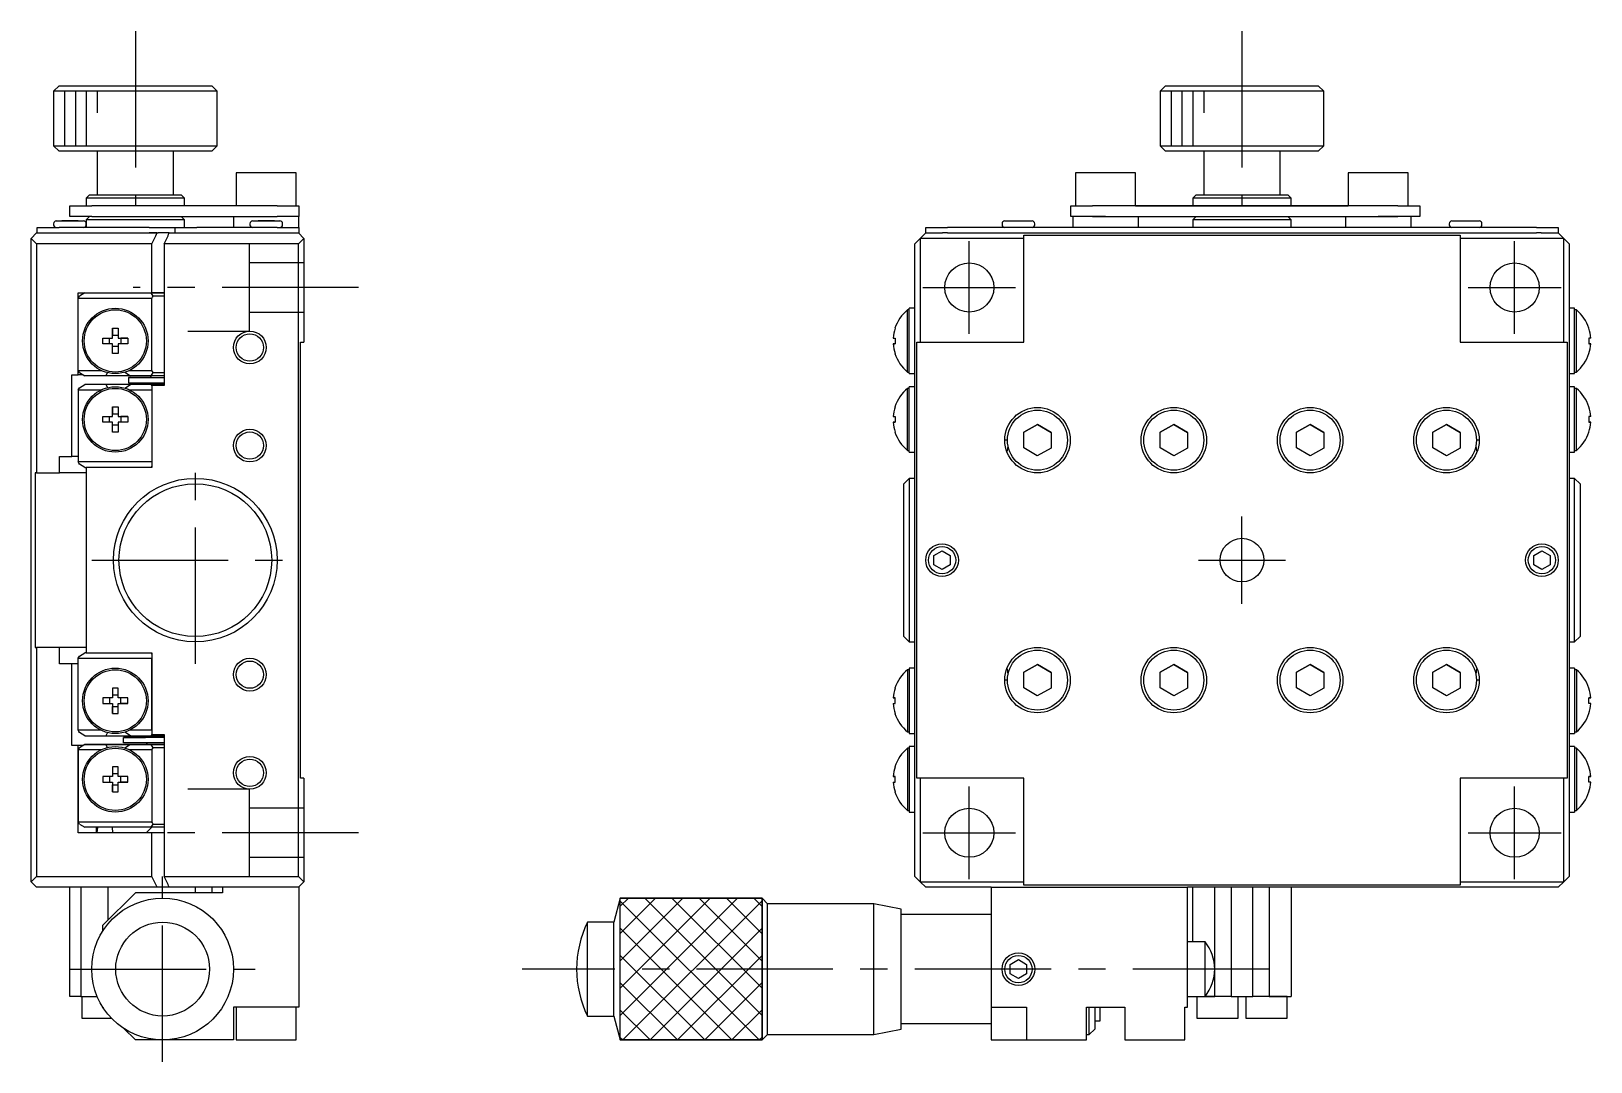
# Model space of a CAD drawing. Extents: x -6 to 364, y -8 to 256.
# Drawn here: x 221.5 to 364.5, y 104.3 to 198.8 of the extents above; entities that cross this region are included whole.
import ezdxf

# ---------------------------------------------------------------- set-up
doc = ezdxf.new("R2010")
doc.units = 0
doc.header["$LTSCALE"] = 10
doc.linetypes.add('CENTER', pattern=[2, 1.25, -0.25, 0.25, -0.25])
doc.linetypes.add('DASHED', pattern=[3.5, 2, -1.5])
doc.layers.get('0').update_dxf_attribs({"linetype": 'CONTINUOUS'})
doc.layers.add('CENTER', color=1, linetype='CENTER')

msp = doc.modelspace()

# ---------------------------------------------------------------- linework, layer by layer
at = {"color": 7, "linetype": 'CONTINUOUS'}
for p, q in [((224.05, 193.750013), (223.55, 193.250013)), ((238.55, 193.250013), (223.55, 193.250013)), ((223.55, 193.250013), (223.55, 188.250013)), ((224.05, 193.750013), (238.05, 193.750013)), ((238.55, 193.250013), (238.05, 193.750013)), ((238.55, 188.250013), (238.55, 193.250013)), ((325.509161, 193.750013), (325.009161, 193.250013)), ((340.009161, 193.250013), (325.009161, 193.250013)), ((325.009161, 193.250013), (325.009161, 188.250013)), ((325.509161, 193.750013), (339.509161, 193.750013)), ((340.009161, 193.250013), (339.509161, 193.750013)), ((340.009161, 188.250013), (340.009161, 193.250013)), ((223.55, 188.250013), (238.55, 188.250013)), ((223.55, 188.250013), (224.05, 187.750013)), ((238.05, 187.750013), (224.05, 187.750013)), ((227.55, 187.750013), (227.55, 183.750013)), ((234.55, 183.750013), (234.55, 187.750013)), ((238.05, 187.750013), (238.55, 188.250013)), ((325.009161, 188.250013), (340.009161, 188.250013)), ((325.009161, 188.250013), (325.509161, 187.750013)), ((339.509161, 187.750013), (325.509161, 187.750013)), ((329.009161, 187.750013), (329.009161, 183.750013)), ((336.009161, 183.750013), (336.009161, 187.750013)), ((339.509161, 187.750013), (340.009161, 188.250013)), ((245.8, 185.750013), (240.3, 185.750013)), ((240.3, 185.750013), (240.3, 182.750013)), ((245.8, 182.750013), (245.8, 185.750013)), ((322.759161, 185.750013), (317.259161, 185.750013)), ((317.259161, 185.750013), (317.259161, 182.750013)), ((322.759161, 182.750013), (322.759161, 185.750013)), ((347.759161, 185.750013), (342.259161, 185.750013)), ((342.259161, 185.750013), (342.259161, 182.750013)), ((347.759161, 182.750013), (347.759161, 185.750013)), ((226.85, 183.750013), (226.55, 183.450013)), ((235.55, 183.450013), (226.55, 183.450013)), ((226.55, 183.450013), (226.55, 182.750013)), ((226.85, 183.750013), (235.25, 183.750013)), ((235.55, 183.450013), (235.25, 183.750013)), ((235.55, 182.750013), (235.55, 183.450013)), ((328.309161, 183.750013), (328.009161, 183.450013)), ((337.009161, 183.450013), (328.009161, 183.450013)), ((328.009161, 183.450013), (328.009161, 182.750013)), ((328.309161, 183.750013), (336.709161, 183.750013)), ((337.009161, 183.450013), (336.709161, 183.750013)), ((337.009161, 182.750013), (337.009161, 183.450013)), ((225.05, 181.750013), (225.05, 182.750013)), ((225.05, 182.750013), (227.05, 182.750013)), ((227.05, 181.750013), (225.05, 181.750013)), ((226.85, 181.750012), (226.55, 181.450012)), ((244.05, 182.750012), (227.05, 182.750013)), ((227.05, 181.750013), (244.05, 181.750012)), ((235.55, 181.450012), (235.25, 181.750012)), ((240.05, 181.750012), (240.05, 180.750012)), ((244.05, 182.750012), (246.05, 182.750012)), ((246.05, 181.750012), (244.05, 181.750012)), ((246.05, 182.750012), (246.05, 181.750012)), ((246.05, 180.750012), (246.05, 181.750012)), ((316.809161, 182.750013), (317.259161, 182.750013)), ((316.809161, 181.750012), (316.809161, 182.750012)), ((316.809161, 182.750012), (318.809161, 182.750012)), ((318.809161, 181.750012), (316.809161, 181.750012)), ((317.009161, 181.750012), (317.009161, 180.750012)), ((346.809161, 182.750012), (318.809161, 182.750012)), ((320.009161, 181.750012), (318.809161, 181.750012)), ((318.809161, 181.750012), (320.009161, 181.750012)), ((320.009161, 181.750012), (345.009161, 181.750012)), ((322.759161, 182.750013), (328.009161, 182.750013)), ((322.759161, 182.750013), (332.809161, 182.750013)), ((322.759161, 182.750013), (322.867803, 182.750013)), ((328.009161, 182.750013), (322.867803, 182.750013)), ((323.009161, 180.750012), (323.009161, 181.750012)), ((328.629831, 182.750013), (326.746735, 182.750013)), ((326.754346, 182.750013), (326.746735, 182.750013)), ((326.754346, 182.750013), (326.928732, 182.750013)), ((329.036322, 182.750013), (326.928732, 182.750013)), ((328.309161, 181.750012), (328.009161, 181.450012)), ((336.988492, 182.750013), (328.629831, 182.750013)), ((329.036322, 182.750013), (336.582, 182.750013)), ((332.809161, 182.750013), (342.259161, 182.750013)), ((338.689591, 182.750013), (336.582, 182.750013)), ((337.009161, 181.450012), (336.709161, 181.750012)), ((338.871587, 182.750013), (336.988492, 182.750013)), ((337.009161, 182.750013), (342.259161, 182.750013)), ((342.259161, 182.750013), (337.009161, 182.750013)), ((338.689591, 182.750013), (338.863977, 182.750013)), ((338.871587, 182.750013), (338.863977, 182.750013)), ((342.009161, 181.750012), (342.009161, 180.750012)), ((346.809161, 181.750012), (345.009161, 181.750012)), ((345.009161, 181.750012), (346.809161, 181.750012)), ((346.809161, 182.750012), (348.809161, 182.750012)), ((348.809161, 181.750012), (346.809161, 181.750012)), ((347.759161, 182.750013), (348.809161, 182.750013)), ((348.009161, 180.750012), (348.009161, 181.750012)), ((348.809161, 182.750012), (348.809161, 181.750012)), ((221.5, 179.750012), (222, 180.250012)), ((222, 180.250012), (224.05, 180.250012)), ((222.05, 180.250012), (222.05, 180.750012)), ((222.05, 180.750012), (224.05, 180.750012)), ((223.55, 181.100012), (223.55, 181.000012)), ((223.8, 181.350012), (226.3, 181.350012)), ((223.8, 181.350012), (224.925, 181.350012)), ((224.25, 180.750012), (224.05, 180.750012)), ((224.05, 180.250012), (232.322115, 180.250012)), ((224.05, 180.250012), (232.322115, 180.250012)), ((225.85, 180.750012), (224.25, 180.750012)), ((224.3, 181.350012), (224.925, 181.350012)), ((224.925, 181.350012), (224.3, 181.350012)), ((224.925, 181.350012), (225.05, 181.350012)), ((224.925, 181.350012), (225.175, 181.350012)), ((225.175, 181.350012), (224.925, 181.350012)), ((225.05, 181.350012), (225.175, 181.350012)), ((225.175, 181.350012), (226.3, 181.350012)), ((225.8, 181.350012), (225.175, 181.350012)), ((225.175, 181.350012), (225.8, 181.350012)), ((232.322115, 180.750012), (225.85, 180.750012)), ((235.55, 181.450012), (226.55, 181.450012)), ((226.55, 181.450012), (226.55, 181.100012)), ((226.55, 181.000012), (226.55, 181.100012)), ((226.55, 181.100012), (226.55, 181.000012)), ((226.55, 181.000012), (226.55, 180.750012)), ((232.322115, 180.750012), (234.149848, 180.750012)), ((233.056097, 180.250012), (232.322115, 180.250012)), ((232.322115, 180.250012), (233.056097, 180.250012)), ((233.056097, 180.250012), (233.137785, 180.250012)), ((234.149848, 180.250012), (233.137785, 180.250012)), ((234.149848, 180.750012), (234.67488, 180.750012)), ((234.159903, 180.250012), (236.67488, 180.250012)), ((234.67488, 180.750012), (236.67488, 180.750012)), ((234.67488, 180.750012), (234.67488, 180.250012)), ((235.55, 180.750012), (235.55, 181.450012)), ((242.25, 180.750012), (236.67488, 180.750012)), ((236.67488, 180.250012), (244.05, 180.250012)), ((236.67488, 180.250012), (244.05, 180.250012)), ((241.55, 181.100012), (241.55, 181.000012)), ((241.8, 181.350012), (244.3, 181.350012)), ((241.8, 181.350012), (242.925, 181.350012)), ((243.85, 180.750012), (242.25, 180.750012)), ((242.3, 181.350012), (242.925, 181.350012)), ((242.925, 181.350012), (242.3, 181.350012)), ((242.925, 181.350012), (243.05, 181.350012)), ((242.925, 181.350012), (243.175, 181.350012)), ((243.175, 181.350012), (242.925, 181.350012)), ((243.05, 181.350012), (243.175, 181.350012)), ((243.175, 181.350012), (244.3, 181.350012)), ((243.8, 181.350012), (243.175, 181.350012)), ((243.175, 181.350012), (243.8, 181.350012)), ((244.05, 180.750012), (243.85, 180.750012)), ((244.05, 180.750012), (246.05, 180.750012)), ((244.05, 180.250012), (246, 180.250012)), ((244.55, 181.000012), (244.55, 181.100012)), ((246, 180.250012), (246.5, 179.750012)), ((246.05, 180.750012), (246.05, 180.250012)), ((303.509161, 180.250012), (303.009161, 179.750012)), ((303.509161, 180.250012), (303.509161, 180.750012)), ((303.509161, 180.750012), (305.509161, 180.750012)), ((303.509161, 180.250012), (305.064752, 180.250012)), ((305.509161, 180.250012), (305.064752, 180.250012)), ((311.209161, 180.750012), (305.509161, 180.750012)), ((305.509161, 180.250012), (359.509161, 180.250012)), ((310.509161, 181.100012), (310.509161, 181.000012)), ((310.759161, 181.350012), (313.259161, 181.350012)), ((312.809161, 180.750012), (311.209161, 180.750012)), ((311.259161, 181.350012), (311.884161, 181.350012)), ((311.884161, 181.350012), (312.134161, 181.350012)), ((312.134161, 181.350012), (312.759161, 181.350012)), ((320.009161, 180.750012), (312.809161, 180.750012)), ((313.509161, 181.000012), (313.509161, 181.100012)), ((345.009161, 180.750012), (320.009161, 180.750012)), ((337.009161, 181.450012), (328.009161, 181.450012)), ((328.009161, 181.450012), (328.009161, 180.750012)), ((337.009161, 180.750012), (337.009161, 181.450012)), ((352.209161, 180.750012), (345.009161, 180.750012)), ((351.509161, 181.100012), (351.509161, 181.000012)), ((351.759161, 181.350012), (354.259161, 181.350012)), ((353.809161, 180.750012), (352.209161, 180.750012)), ((352.259161, 181.350012), (352.884161, 181.350012)), ((352.884161, 181.350012), (353.134161, 181.350012)), ((353.134161, 181.350012), (353.759161, 181.350012)), ((359.509161, 180.750012), (353.809161, 180.750012)), ((354.509161, 181.000012), (354.509161, 181.100012)), ((359.509161, 180.750012), (361.509161, 180.750012)), ((359.953571, 180.250012), (359.509161, 180.250012)), ((359.953571, 180.250012), (361.509161, 180.250012)), ((361.509161, 180.750012), (361.509161, 180.250012)), ((362.009161, 179.750012), (361.509161, 180.250012)), ((221.5, 120.750012), (221.5, 179.750012)), ((222, 179.250012), (221.5, 179.750012)), ((222, 179.250012), (222, 158.250012)), ((232.574585, 179.250012), (222, 179.250012)), ((232.574585, 174.750012), (232.574585, 179.250012)), ((233.686946, 179.250012), (233.686946, 166.250012)), ((246, 179.250012), (233.686946, 179.250012)), ((246.5, 179.750012), (246, 179.250012)), ((246, 121.250012), (246, 179.250012)), ((246.5, 179.750012), (246.5, 170.250012)), ((303.009161, 179.750012), (302.509161, 179.250012)), ((302.509161, 121.250012), (302.509161, 179.250012)), ((303.009161, 179.750012), (303.009161, 170.250012)), ((312.509161, 179.750012), (303.009161, 179.750012)), ((312.509161, 180.050012), (352.509161, 180.050012)), ((312.509161, 179.750012), (312.509161, 180.050012)), ((312.509161, 170.250012), (312.509161, 179.750012)), ((352.509161, 180.050012), (352.509161, 179.750012)), ((362.009161, 179.750012), (352.509161, 179.750012)), ((352.509161, 179.750012), (352.509161, 170.250012)), ((362.009161, 170.250012), (362.009161, 179.750012)), ((362.509161, 179.250012), (362.009161, 179.750012)), ((362.509161, 179.250012), (362.509161, 121.250012)), ((225.80864, 174.750012), (232.574585, 174.750012)), ((225.80864, 174.250012), (225.80864, 174.750012)), ((226.422944, 174.750012), (225.918741, 174.450012)), ((232.6725, 174.450012), (232.484719, 174.750012)), ((232.574585, 174.750013), (233.686946, 174.750013)), ((233.686946, 174.750012), (232.574585, 174.750012)), ((233.686946, 174.450012), (232.6725, 174.450012)), ((232.574585, 174.250012), (225.80864, 174.250012)), ((225.80864, 167.650012), (225.80864, 174.250012)), ((225.80864, 167.650012), (225.80864, 174.250012)), ((232.574585, 167.650012), (232.574585, 174.250012)), ((301.849606, 167.500013), (301.849606, 173.200013)), ((302.009161, 173.200013), (301.849606, 173.200013)), ((302.509161, 173.350013), (302.009161, 173.350013)), ((302.009161, 173.284455), (302.009161, 173.350013)), ((302.009161, 170.59926), (302.009161, 173.284455)), ((302.009161, 167.554848), (302.009161, 173.200013)), ((363.009161, 173.350013), (362.509161, 173.350013)), ((363.009161, 173.284455), (363.009161, 173.350013)), ((363.009161, 173.144783), (363.009161, 173.284455)), ((363.168716, 173.200013), (363.009161, 173.200013)), ((363.009161, 170.942561), (363.009161, 173.145136)), ((363.009161, 171.042808), (363.009161, 173.144783)), ((363.168716, 167.500013), (363.168716, 173.200013)), ((228.054892, 170.610013), (228.95, 170.610013)), ((228.054892, 170.090013), (228.054892, 170.610013)), ((228.054892, 170.610013), (228.691599, 170.610013)), ((228.691599, 170.610013), (228.95, 170.610013)), ((228.691599, 170.090013), (228.691599, 170.610013)), ((228.95, 171.50512), (229.47, 171.50512)), ((228.95, 170.610013), (228.95, 171.50512)), ((228.95, 171.50512), (228.95, 170.868414)), ((228.95, 170.610013), (228.95, 170.868414)), ((228.95, 170.868414), (229.47, 170.868414)), ((229.47, 171.50512), (229.47, 170.610013)), ((229.47, 170.610013), (230.365108, 170.610013)), ((229.47, 170.610013), (229.728401, 170.610013)), ((230.365108, 170.610013), (229.728401, 170.610013)), ((229.728401, 170.610013), (229.728401, 170.090013)), ((230.365108, 170.610013), (230.365108, 170.090013)), ((246.2, 170.250012), (246.5, 170.250012)), ((246.2, 130.250012), (246.2, 170.250012)), ((300.527477, 170.610013), (300.703719, 170.610013)), ((300.695422, 171.509167), (300.703719, 171.50512)), ((300.703719, 170.610013), (300.703719, 170.090013)), ((302.009161, 170.249975), (302.009161, 170.59926)), ((302.009161, 167.555206), (302.009161, 170.249975)), ((302.709161, 130.250012), (302.709161, 170.250012)), ((302.709161, 170.250012), (303.009161, 170.250012)), ((303.009161, 170.250012), (312.509161, 170.250012)), ((352.509161, 170.250012), (362.009161, 170.250012)), ((362.009161, 170.250012), (362.309161, 170.250012)), ((362.309161, 170.250012), (362.309161, 130.250012)), ((363.009161, 170.59926), (363.009161, 171.042808)), ((363.009161, 167.554869), (363.009161, 170.942561)), ((363.009161, 170.249975), (363.009161, 170.59926)), ((363.009161, 167.555225), (363.009161, 170.249975)), ((364.3229, 171.509167), (364.314604, 171.50512)), ((364.490846, 170.610013), (364.314604, 170.610013)), ((364.314604, 170.610013), (364.314604, 170.090013)), ((228.95, 170.090013), (228.054892, 170.090013)), ((228.95, 169.194905), (228.95, 170.090013)), ((228.95, 169.831611), (228.95, 170.090013)), ((228.95, 169.194905), (228.95, 169.831611)), ((229.47, 169.831611), (228.95, 169.831611)), ((229.47, 169.194905), (228.95, 169.194905)), ((229.47, 170.090013), (229.47, 169.194905)), ((230.365108, 170.090013), (229.47, 170.090013)), ((300.703719, 170.090013), (300.527477, 170.090013)), ((300.527477, 170.090013), (300.703719, 170.090013)), ((300.703719, 169.194905), (300.695422, 169.190858)), ((364.314604, 170.090013), (364.490846, 170.090013)), ((364.490846, 170.090013), (364.314604, 170.090013)), ((364.314604, 169.194905), (364.3229, 169.190858)), ((225.80864, 167.250012), (225.80864, 167.650012)), ((225.80864, 167.650012), (227.90233, 167.650012)), ((225.918741, 167.450012), (226.422944, 167.150012)), ((228.329669, 167.150012), (228.502851, 167.435585)), ((230.073001, 167.478156), (230.606129, 167.150012)), ((230.51767, 167.650012), (232.574585, 167.650012)), ((232.484719, 167.150012), (232.6725, 167.450012)), ((232.6725, 167.450012), (233.686946, 167.450012)), ((301.849606, 167.500013), (302.009161, 167.500013)), ((302.009161, 167.350013), (302.009161, 167.555206)), ((302.009161, 167.350013), (302.509161, 167.350013)), ((362.509161, 167.350013), (363.009161, 167.350013)), ((363.009161, 167.350013), (363.009161, 167.555225)), ((363.009161, 167.500013), (363.168716, 167.500013)), ((225.236591, 167.250012), (225.80864, 167.250012)), ((225.236591, 159.750012), (225.236591, 167.250012)), ((226.254968, 167.250012), (225.80864, 167.250012)), ((225.918741, 166.050012), (226.422944, 166.350012)), ((228.329669, 167.150012), (226.422944, 167.150012)), ((228.329669, 166.350012), (226.422944, 166.350012)), ((230.606129, 167.150013), (228.329669, 167.150013)), ((230.606129, 166.350012), (228.329669, 166.350012)), ((228.329669, 166.350012), (228.502851, 166.06444)), ((230.073001, 166.021869), (230.606129, 166.350012)), ((230.417745, 167.000012), (230.417745, 166.500012)), ((230.417745, 167.000012), (233.686946, 167.000012)), ((232.423438, 167.000012), (230.417745, 167.000012)), ((230.417745, 166.500012), (233.686946, 166.500012)), ((232.484719, 167.150012), (230.606129, 167.150012)), ((232.484719, 166.350012), (230.606129, 166.350012)), ((232.405205, 167.000014), (231.865968, 167.000014)), ((231.865968, 167.000014), (233.686946, 167.000014)), ((232.500145, 167.144023), (232.404986, 166.999965)), ((232.481256, 166.500012), (232.624328, 166.350012)), ((233.686946, 167.150012), (232.484719, 167.150012)), ((232.484719, 166.350012), (232.574645, 166.206461)), ((233.686946, 166.350012), (232.484719, 166.350012)), ((232.504575, 167.149995), (232.500145, 167.144023)), ((232.574585, 166.250012), (232.574585, 165.850012)), ((233.686946, 166.250012), (232.574585, 166.250012)), ((301.849606, 160.300013), (301.849606, 166.000013)), ((302.009161, 166.000013), (301.849606, 166.000013)), ((302.509161, 166.150013), (302.009161, 166.150013)), ((302.009161, 166.084455), (302.009161, 166.150013)), ((302.009161, 163.39926), (302.009161, 166.084455)), ((302.009161, 160.354848), (302.009161, 166.000013)), ((363.009161, 166.150013), (362.509161, 166.150013)), ((363.009161, 166.084455), (363.009161, 166.150013)), ((363.009161, 165.944783), (363.009161, 166.084455)), ((363.168716, 166.000013), (363.009161, 166.000013)), ((363.009161, 163.742561), (363.009161, 165.945136)), ((363.009161, 163.842808), (363.009161, 165.944783)), ((363.168716, 160.300013), (363.168716, 166.000013)), ((225.80864, 165.850012), (225.80864, 159.250012)), ((225.80864, 165.850012), (227.90233, 165.850012)), ((230.51767, 165.850012), (232.574585, 165.850012)), ((232.574585, 165.850012), (232.574585, 159.250012)), ((232.574585, 165.850012), (232.574585, 159.250012)), ((228.054892, 163.410013), (228.95, 163.410013)), ((228.054892, 162.890013), (228.054892, 163.410013)), ((228.054892, 163.410013), (228.691599, 163.410013)), ((228.691599, 163.410013), (228.95, 163.410013)), ((228.691599, 162.890013), (228.691599, 163.410013)), ((228.95, 164.30512), (229.47, 164.30512)), ((228.95, 163.410013), (228.95, 164.30512)), ((228.95, 164.30512), (228.95, 163.668414)), ((228.95, 163.410013), (228.95, 163.668414)), ((228.95, 163.668414), (229.47, 163.668414)), ((229.47, 164.30512), (229.47, 163.410013)), ((229.47, 163.410013), (230.365108, 163.410013)), ((229.47, 163.410013), (229.728401, 163.410013)), ((230.365108, 163.410013), (229.728401, 163.410013)), ((229.728401, 163.410013), (229.728401, 162.890013)), ((230.365108, 163.410013), (230.365108, 162.890013)), ((300.527477, 163.410013), (300.703719, 163.410013)), ((300.695422, 164.309167), (300.703719, 164.30512)), ((300.703719, 163.410013), (300.703719, 162.890013)), ((302.009161, 163.049975), (302.009161, 163.39926)), ((302.009161, 160.355206), (302.009161, 163.049975)), ((363.009161, 163.39926), (363.009161, 163.842808)), ((363.009161, 160.354869), (363.009161, 163.742561)), ((363.009161, 163.049975), (363.009161, 163.39926)), ((363.009161, 160.355225), (363.009161, 163.049975)), ((364.3229, 164.309167), (364.314604, 164.30512)), ((364.490846, 163.410013), (364.314604, 163.410013)), ((364.314604, 163.410013), (364.314604, 162.890013)), ((228.95, 162.890013), (228.054892, 162.890013)), ((228.95, 161.994905), (228.95, 162.890013)), ((228.95, 162.631611), (228.95, 162.890013)), ((228.95, 161.994905), (228.95, 162.631611)), ((229.47, 162.631611), (228.95, 162.631611)), ((229.47, 161.994905), (228.95, 161.994905)), ((229.47, 162.890013), (229.47, 161.994905)), ((230.365108, 162.890013), (229.47, 162.890013)), ((300.703719, 162.890013), (300.527477, 162.890013)), ((300.527477, 162.890013), (300.703719, 162.890013)), ((300.703719, 161.994905), (300.695422, 161.990858)), ((312.502677, 160.539675), (312.515749, 161.982991)), ((312.515749, 161.982991), (313.772233, 162.693329)), ((313.772233, 162.693329), (312.515749, 161.982991)), ((313.772233, 162.693329), (315.015646, 161.96035)), ((315.015646, 161.96035), (313.772233, 162.693329)), ((315.015646, 161.96035), (315.002574, 160.517034)), ((325.002677, 160.539675), (325.015749, 161.982991)), ((325.015749, 161.982991), (326.272233, 162.693329)), ((326.272233, 162.693329), (325.015749, 161.982991)), ((326.272233, 162.693329), (327.515646, 161.96035)), ((327.515646, 161.96035), (326.272233, 162.693329)), ((327.515646, 161.96035), (327.502574, 160.517034)), ((337.502677, 160.539675), (337.515749, 161.982991)), ((337.515749, 161.982991), (338.772233, 162.693329)), ((338.772233, 162.693329), (337.515749, 161.982991)), ((338.772233, 162.693329), (340.015646, 161.96035)), ((340.015646, 161.96035), (338.772233, 162.693329)), ((340.015646, 161.96035), (340.002574, 160.517034)), ((350.002677, 160.539675), (350.015749, 161.982991)), ((350.015749, 161.982991), (351.272233, 162.693329)), ((351.272233, 162.693329), (350.015749, 161.982991)), ((351.272233, 162.693329), (352.515646, 161.96035)), ((352.515646, 161.96035), (351.272233, 162.693329)), ((352.515646, 161.96035), (352.502574, 160.517034)), ((364.314604, 162.890013), (364.490846, 162.890013)), ((364.490846, 162.890013), (364.314604, 162.890013)), ((364.314604, 161.994905), (364.3229, 161.990858)), ((301.849606, 160.300013), (302.009161, 160.300013)), ((302.009161, 160.150013), (302.009161, 160.355206)), ((302.009161, 160.150013), (302.509161, 160.150013)), ((311.009161, 161.23991), (310.759178, 161.23991)), ((310.927183, 160.260115), (311.009161, 160.260115)), ((311.009161, 160.260115), (311.066148, 160.695394)), ((313.746089, 159.806696), (312.502677, 160.539675)), ((315.002574, 160.517034), (313.746089, 159.806696)), ((326.246089, 159.806696), (325.002677, 160.539675)), ((327.502574, 160.517034), (326.246089, 159.806696)), ((338.746089, 159.806696), (337.502677, 160.539675)), ((340.002574, 160.517034), (338.746089, 159.806696)), ((351.246089, 159.806696), (350.002677, 160.539675)), ((352.502574, 160.517034), (351.246089, 159.806696)), ((353.952102, 160.698109), (354.009161, 160.260115)), ((354.259144, 161.23991), (354.009161, 161.23991)), ((354.009161, 160.260115), (354.09114, 160.260115)), ((362.509161, 160.150013), (363.009161, 160.150013)), ((363.009161, 160.150013), (363.009161, 160.355225)), ((363.009161, 160.300013), (363.168716, 160.300013)), ((224.088081, 159.750012), (225.236591, 159.750012)), ((224.088081, 158.250012), (224.088081, 159.750012)), ((225.80864, 159.750012), (225.236591, 159.750012)), ((232.574585, 159.250012), (225.80864, 159.250012)), ((226.422944, 158.750012), (225.918741, 159.050012)), ((226.422944, 158.750012), (226.55, 158.750012)), ((226.55, 158.750012), (226.55, 141.750012)), ((232.574585, 158.750012), (226.55, 158.750012)), ((232.574645, 158.893564), (232.484719, 158.750012)), ((232.574585, 159.250012), (232.574585, 158.750012)), ((222, 158.250012), (221.857095, 158.250012)), ((221.857095, 158.250012), (221.857095, 142.250012)), ((222, 158.250012), (224.088081, 158.250012)), ((226.55, 158.250012), (224.088081, 158.250012)), ((302.009161, 157.750012), (301.509161, 157.250012)), ((302.009161, 157.750012), (302.009161, 142.750012)), ((302.509161, 157.750012), (302.009161, 157.750012)), ((363.009161, 157.750012), (362.509161, 157.750012)), ((363.009161, 142.750012), (363.009161, 157.750012)), ((363.509161, 157.250012), (363.009161, 157.750012)), ((301.509161, 143.250012), (301.509161, 157.250012)), ((363.509161, 157.250012), (363.509161, 143.250012)), ((304.259161, 150.683025), (305.009161, 151.116038)), ((304.259161, 149.817), (304.259161, 150.683025)), ((305.009161, 151.116038), (305.759161, 150.683025)), ((305.759161, 150.683025), (305.759161, 149.817)), ((359.259161, 150.683025), (360.009161, 151.116038)), ((359.259161, 149.817), (359.259161, 150.683025)), ((360.009161, 151.116038), (360.759161, 150.683025)), ((360.759161, 150.683025), (360.759161, 149.817)), ((305.009161, 149.383987), (304.259161, 149.817)), ((305.759161, 149.817), (305.009161, 149.383987)), ((360.009161, 149.383987), (359.259161, 149.817)), ((360.759161, 149.817), (360.009161, 149.383987)), ((301.509161, 143.250012), (302.009161, 142.750012)), ((363.009161, 142.750012), (363.509161, 143.250012)), ((221.857095, 142.250012), (222, 142.250012)), ((222, 142.250012), (222, 121.250012)), ((224.088081, 142.250012), (222, 142.250012)), ((224.088081, 140.750012), (224.088081, 142.250012)), ((226.55, 142.250012), (224.088081, 142.250012)), ((225.918741, 141.450012), (226.422944, 141.750012)), ((226.55, 141.750012), (226.422944, 141.750012)), ((226.55, 141.750012), (232.574585, 141.750012)), ((232.484719, 141.750012), (232.574645, 141.606461)), ((232.574585, 141.750012), (232.574585, 141.250012)), ((302.009161, 142.750012), (302.509161, 142.750012)), ((362.509161, 142.750012), (363.009161, 142.750012)), ((225.236591, 140.750012), (224.088081, 140.750012)), ((225.236591, 133.250012), (225.236591, 140.750012)), ((225.80864, 140.750012), (225.236591, 140.750012)), ((225.80864, 134.650012), (225.80864, 141.250012)), ((225.80864, 141.250012), (232.574585, 141.250012)), ((232.574585, 134.650012), (232.574585, 141.250012)), ((232.574585, 141.250012), (232.574585, 134.650012)), ((301.849606, 140.200012), (301.849606, 134.500012)), ((302.009161, 140.200012), (301.849606, 140.200012)), ((302.009161, 140.350012), (302.009161, 140.144801)), ((302.509161, 140.350012), (302.009161, 140.350012)), ((302.009161, 140.145156), (302.009161, 134.500012)), ((302.009161, 140.144801), (302.009161, 137.45005)), ((311.009161, 140.23991), (310.927183, 140.23991)), ((311.066239, 139.801217), (311.009161, 140.23991)), ((312.515749, 139.982991), (313.772233, 140.693329)), ((313.772233, 140.693329), (312.515749, 139.982991)), ((313.772233, 140.693329), (315.015646, 139.96035)), ((315.015646, 139.96035), (313.772233, 140.693329)), ((325.015749, 139.982991), (326.272233, 140.693329)), ((326.272233, 140.693329), (325.015749, 139.982991)), ((326.272233, 140.693329), (327.515646, 139.96035)), ((327.515646, 139.96035), (326.272233, 140.693329)), ((337.515749, 139.982991), (338.772233, 140.693329)), ((338.772233, 140.693329), (337.515749, 139.982991)), ((338.772233, 140.693329), (340.015646, 139.96035)), ((340.015646, 139.96035), (338.772233, 140.693329)), ((350.015749, 139.982991), (351.272233, 140.693329)), ((351.272233, 140.693329), (350.015749, 139.982991)), ((351.272233, 140.693329), (352.515646, 139.96035)), ((352.515646, 139.96035), (351.272233, 140.693329)), ((354.009161, 140.23991), (353.952158, 139.804025)), ((354.09114, 140.23991), (354.009161, 140.23991)), ((363.009161, 140.350012), (362.509161, 140.350012)), ((363.009161, 140.350012), (363.009161, 140.144819)), ((363.168716, 140.200012), (363.009161, 140.200012)), ((363.009161, 140.145177), (363.009161, 134.500012)), ((363.009161, 140.144819), (363.009161, 134.522088)), ((363.168716, 140.200012), (363.168716, 134.500012)), ((310.759178, 139.260115), (311.009161, 139.260115)), ((312.502677, 138.539675), (312.515749, 139.982991)), ((315.015646, 139.96035), (315.002574, 138.517034)), ((325.002677, 138.539675), (325.015749, 139.982991)), ((327.515646, 139.96035), (327.502574, 138.517034)), ((337.502677, 138.539675), (337.515749, 139.982991)), ((340.015646, 139.96035), (340.002574, 138.517034)), ((350.002677, 138.539675), (350.015749, 139.982991)), ((352.515646, 139.96035), (352.502574, 138.517034)), ((354.009161, 139.260115), (354.259144, 139.260115)), ((228.95, 137.610012), (228.054892, 137.610012)), ((228.054892, 137.610012), (228.054892, 137.090012)), ((228.691599, 137.610012), (228.691599, 137.090012)), ((229.47, 138.50512), (228.95, 138.50512)), ((228.95, 138.50512), (228.95, 137.610012)), ((228.95, 138.50512), (228.95, 137.868414)), ((228.95, 137.868414), (228.95, 137.610012)), ((229.47, 137.868414), (228.95, 137.868414)), ((229.47, 137.610012), (229.47, 138.50512)), ((230.365108, 137.610012), (229.47, 137.610012)), ((229.728401, 137.090012), (229.728401, 137.610012)), ((230.365108, 137.090012), (230.365108, 137.610012)), ((300.703719, 137.610012), (300.527477, 137.610012)), ((300.527477, 137.610012), (300.703719, 137.610012)), ((300.703719, 138.50512), (300.695422, 138.509167)), ((300.703719, 137.090012), (300.703719, 137.610012)), ((302.009161, 137.45005), (302.009161, 137.100765)), ((313.746089, 137.806696), (312.502677, 138.539675)), ((315.002574, 138.517034), (313.746089, 137.806696)), ((326.246089, 137.806696), (325.002677, 138.539675)), ((327.502574, 138.517034), (326.246089, 137.806696)), ((338.746089, 137.806696), (337.502677, 138.539675)), ((340.002574, 138.517034), (338.746089, 137.806696)), ((351.246089, 137.806696), (350.002677, 138.539675)), ((352.502574, 138.517034), (351.246089, 137.806696)), ((364.314604, 138.50512), (364.3229, 138.509167)), ((364.314604, 137.610012), (364.490846, 137.610012)), ((364.314604, 137.090012), (364.314604, 137.610012)), ((364.490846, 137.610012), (364.314604, 137.610012)), ((228.054892, 137.090012), (228.95, 137.090012)), ((228.054892, 137.090012), (228.691599, 137.090012)), ((228.691599, 137.090012), (228.95, 137.090012)), ((228.95, 137.090012), (228.95, 136.194905)), ((228.95, 137.090012), (228.95, 136.831611)), ((228.95, 136.194905), (228.95, 136.831611)), ((228.95, 136.831611), (229.47, 136.831611)), ((228.95, 136.194905), (229.47, 136.194905)), ((229.47, 136.194905), (229.47, 137.090012)), ((229.47, 137.090012), (230.365108, 137.090012)), ((229.47, 137.090012), (229.728401, 137.090012)), ((230.365108, 137.090012), (229.728401, 137.090012)), ((300.527477, 137.090012), (300.703719, 137.090012)), ((300.695422, 136.190858), (300.703719, 136.194905)), ((302.009161, 137.100765), (302.009161, 134.41557)), ((364.490846, 137.090012), (364.314604, 137.090012)), ((364.3229, 136.190858), (364.314604, 136.194905)), ((227.90233, 134.650012), (225.80864, 134.650012)), ((226.422944, 134.150012), (225.918741, 134.450012)), ((228.502851, 134.435585), (228.329669, 134.150012)), ((230.606129, 134.150012), (230.073001, 134.478156)), ((232.574585, 134.650012), (230.51767, 134.650012)), ((232.574585, 134.650012), (232.574585, 134.250012)), ((301.849606, 134.500012), (302.009161, 134.500012)), ((302.009161, 134.41557), (302.009161, 134.350012)), ((363.009161, 134.522088), (363.009161, 134.41557)), ((363.009161, 134.500012), (363.168716, 134.500012)), ((363.009161, 134.41557), (363.009161, 134.350012)), ((225.80864, 133.250012), (225.236591, 133.250012)), ((225.80864, 132.850012), (225.80864, 133.250012)), ((226.254968, 133.250012), (225.80864, 133.250012)), ((226.422944, 133.350012), (225.918741, 133.050012)), ((226.422944, 134.150012), (228.329669, 134.150012)), ((230.606129, 133.350013), (226.422944, 133.350013)), ((226.422944, 133.350012), (228.329669, 133.350012)), ((228.329669, 134.150012), (230.606129, 134.150012)), ((228.502851, 133.06444), (228.329669, 133.350012)), ((228.329669, 133.350012), (230.625168, 133.350012)), ((229.949297, 133.500012), (229.949297, 134.000012)), ((233.686946, 134.000012), (229.949297, 134.000012)), ((229.949297, 134.000012), (231.970447, 134.000012)), ((233.686946, 133.500012), (229.949297, 133.500012)), ((230.606129, 133.350012), (230.073001, 133.021869)), ((230.606129, 134.150012), (232.484719, 134.150012)), ((230.606129, 133.350012), (232.484719, 133.350012)), ((233.686946, 133.350012), (230.606129, 133.350012)), ((231.421225, 134.000012), (231.969116, 134.000012)), ((233.686946, 134.000012), (231.421225, 134.000012)), ((232.06649, 134.149962), (231.96907, 134.000003)), ((232.051056, 133.500013), (232.193499, 133.350012)), ((232.574645, 134.293564), (232.484719, 134.150012)), ((232.484719, 134.150012), (233.686946, 134.150012)), ((232.6725, 133.050012), (232.484719, 133.350012)), ((232.484719, 133.350012), (233.686946, 133.350012)), ((232.574585, 134.250012), (233.686946, 134.250012)), ((233.686946, 133.050012), (232.6725, 133.050012)), ((233.686946, 134.250012), (233.686946, 121.250012)), ((301.849606, 133.000012), (301.849606, 127.300012)), ((302.009161, 133.000012), (301.849606, 133.000012)), ((302.009161, 134.350012), (302.509161, 134.350012)), ((302.009161, 133.150012), (302.009161, 132.944801)), ((302.509161, 133.150012), (302.009161, 133.150012)), ((362.509161, 134.350012), (363.009161, 134.350012)), ((363.009161, 133.150012), (362.509161, 133.150012)), ((363.009161, 133.150012), (363.009161, 132.944819)), ((363.168716, 133.000012), (363.009161, 133.000012)), ((363.168716, 133.000012), (363.168716, 127.300012)), ((225.80864, 132.850012), (225.80864, 126.250012)), ((225.80864, 126.250012), (225.80864, 132.850012)), ((227.90233, 132.850012), (225.80864, 132.850012)), ((232.574585, 132.850012), (230.51767, 132.850012)), ((232.574585, 132.850012), (232.574585, 126.250012)), ((302.009161, 132.945156), (302.009161, 127.300012)), ((302.009161, 132.944801), (302.009161, 127.322088)), ((363.009161, 132.945177), (363.009161, 127.300012)), ((363.009161, 132.944819), (363.009161, 130.25005)), ((228.95, 130.410012), (228.054892, 130.410012)), ((228.054892, 130.410012), (228.054892, 129.890012)), ((228.691599, 130.410012), (228.691599, 129.890012)), ((229.47, 131.30512), (228.95, 131.30512)), ((228.95, 131.30512), (228.95, 130.410012)), ((228.95, 131.30512), (228.95, 130.668414)), ((228.95, 130.668414), (228.95, 130.410012)), ((229.47, 130.668414), (228.95, 130.668414)), ((229.47, 130.410012), (229.47, 131.30512)), ((230.365108, 130.410012), (229.47, 130.410012)), ((229.728401, 129.890012), (229.728401, 130.410012)), ((230.365108, 129.890012), (230.365108, 130.410012)), ((246.5, 130.250012), (246.2, 130.250012)), ((246.5, 130.250012), (246.5, 120.750012)), ((300.703719, 130.410012), (300.527477, 130.410012)), ((300.527477, 130.410012), (300.703719, 130.410012)), ((300.703719, 131.30512), (300.695422, 131.309167)), ((300.703719, 129.890012), (300.703719, 130.410012)), ((303.009161, 130.250012), (302.709161, 130.250012)), ((303.009161, 130.250012), (303.009161, 120.750012)), ((312.509161, 130.250012), (303.009161, 130.250012)), ((312.509161, 120.750012), (312.509161, 130.250012)), ((352.509161, 130.250012), (352.509161, 120.750012)), ((362.009161, 130.250012), (352.509161, 130.250012)), ((362.009161, 120.750012), (362.009161, 130.250012)), ((362.309161, 130.250012), (362.009161, 130.250012)), ((363.009161, 130.25005), (363.009161, 129.890012)), ((364.314604, 131.30512), (364.3229, 131.309167)), ((364.314604, 130.410012), (364.490846, 130.410012)), ((364.314604, 129.890012), (364.314604, 130.410012)), ((364.490846, 130.410012), (364.314604, 130.410012)), ((228.054892, 129.890012), (228.95, 129.890012)), ((228.054892, 129.890012), (228.691599, 129.890012)), ((228.691599, 129.890012), (228.95, 129.890012)), ((228.95, 129.890012), (228.95, 128.994905)), ((228.95, 129.890012), (228.95, 129.631611)), ((228.95, 128.994905), (228.95, 129.631611)), ((228.95, 129.631611), (229.47, 129.631611)), ((228.95, 128.994905), (229.47, 128.994905)), ((229.47, 128.994905), (229.47, 129.890012)), ((229.47, 129.890012), (230.365108, 129.890012)), ((229.47, 129.890012), (229.728401, 129.890012)), ((230.365108, 129.890012), (229.728401, 129.890012)), ((300.527477, 129.890012), (300.703719, 129.890012)), ((300.695422, 128.990858), (300.703719, 128.994905)), ((363.009161, 129.890012), (363.009161, 127.21557)), ((364.490846, 129.890012), (364.314604, 129.890012)), ((364.3229, 128.990858), (364.314604, 128.994905)), ((301.849606, 127.300012), (302.009161, 127.300012)), ((302.009161, 127.322088), (302.009161, 127.21557)), ((363.009161, 127.300012), (363.168716, 127.300012)), ((225.80864, 126.250012), (232.574585, 126.250012)), ((225.80864, 125.250012), (225.80864, 126.250012)), ((225.918741, 126.050012), (226.422944, 125.750012)), ((232.484719, 125.750012), (232.6725, 126.050012)), ((232.6725, 126.050012), (233.686946, 126.050012)), ((302.009161, 127.21557), (302.009161, 127.150012)), ((302.009161, 127.150012), (302.509161, 127.150012)), ((362.509161, 127.150012), (363.009161, 127.150012)), ((363.009161, 127.21557), (363.009161, 127.150012)), ((232.574585, 125.250012), (225.80864, 125.250012)), ((232.484719, 125.750012), (226.422944, 125.750012)), ((227.567037, 125.750125), (227.530153, 125.250012)), ((228.984985, 125.250012), (228.953372, 125.750102)), ((232.3, 125.500013), (232.05, 125.250013)), ((232.55, 125.750013), (232.3, 125.500013)), ((233.686946, 125.750012), (232.484719, 125.750012)), ((232.574585, 121.250012), (232.574585, 125.250012)), ((233.686946, 125.250012), (232.574585, 125.250012)), ((221.5, 120.750012), (222, 121.250012)), ((222, 120.250012), (221.5, 120.750012)), ((222, 121.250012), (232.574585, 121.250012)), ((233.056097, 120.250012), (222, 120.250012)), ((225.05, 110.250012), (225.05, 120.250012)), ((226.05, 120.250012), (226.05, 110.250012)), ((228.557722, 117.257735), (228.557722, 120.250012)), ((234.159903, 120.250012), (233.056097, 120.250012)), ((233.686946, 121.250012), (246, 121.250012)), ((246, 120.250012), (234.159903, 120.250012)), ((236.55, 119.750012), (236.55, 120.250012)), ((238.05, 120.250012), (238.05, 119.750012)), ((239.05, 120.250012), (239.05, 119.750012)), ((246, 121.250012), (246.5, 120.750012)), ((246.5, 120.750012), (246, 120.250012)), ((246, 120.250012), (246.05, 120.250012)), ((246.05, 120.250012), (246.05, 109.250012)), ((302.509161, 121.250012), (303.009161, 120.750012)), ((303.009161, 120.750012), (312.509161, 120.750012)), ((303.009161, 120.750012), (303.509161, 120.250012)), ((309.509161, 120.250012), (303.509161, 120.250012)), ((309.509161, 120.250012), (327.509161, 120.250012)), ((309.509161, 120.250012), (309.509161, 109.250012)), ((312.509161, 120.450012), (312.509161, 120.750012)), ((352.509161, 120.450012), (312.509161, 120.450012)), ((327.509161, 109.250012), (327.509161, 120.250012)), ((361.509161, 120.250012), (327.509161, 120.250012)), ((328.009161, 115.250008), (328.009161, 120.250012)), ((330.009161, 110.250012), (330.009161, 120.250012)), ((331.509161, 120.250012), (331.509161, 110.250012)), ((333.509161, 110.250012), (333.509161, 120.250012)), ((335.009161, 120.250012), (335.009161, 110.250012)), ((337.009161, 120.250012), (337.009161, 110.250012)), ((352.509161, 120.750012), (352.509161, 120.450012)), ((352.509161, 120.750012), (362.009161, 120.750012)), ((361.509161, 120.250012), (362.009161, 120.750012)), ((362.009161, 120.750012), (362.509161, 121.250012)), ((231.05, 119.750012), (228.05, 116.750012)), ((239.05, 119.750012), (231.05, 119.750012)), ((275.509154, 119.250011), (274.919666, 117.050012)), ((275.509154, 106.250013), (275.509154, 119.250011)), ((288.509155, 119.250011), (275.509154, 119.250011)), ((275.509154, 119.250011), (288.509155, 119.250011)), ((275.509154, 106.250013), (275.509154, 119.250011)), ((288.509155, 106.250013), (288.509155, 119.250011)), ((289.009157, 118.750008), (288.509155, 119.250011)), ((288.509155, 119.250011), (288.509155, 106.250013)), ((289.009157, 106.750016), (289.009157, 118.750008)), ((298.759162, 118.750008), (289.009157, 118.750008)), ((298.759162, 106.750016), (298.759162, 118.750008)), ((301.259161, 118.250009), (298.759162, 118.750008)), ((301.259161, 107.250015), (301.259161, 118.250009)), ((309.509161, 117.750012), (301.259161, 117.750012)), ((228.05, 116.750012), (228.05, 116.214112)), ((272.509155, 108.450012), (272.509155, 117.050012)), ((274.919666, 117.050012), (272.509155, 117.050012)), ((274.919666, 108.450012), (274.919666, 117.050012)), ((329.131652, 115.250008), (327.509161, 115.250008)), ((329.131652, 110.250016), (329.131652, 115.250008)), ((311.259161, 113.183025), (312.009161, 113.616038)), ((311.259161, 112.317), (311.259161, 113.183025)), ((312.009161, 113.616038), (312.759161, 113.183025)), ((312.759161, 113.183025), (312.759161, 112.317)), ((312.009161, 111.883987), (311.259161, 112.317)), ((312.759161, 112.317), (312.009161, 111.883987)), ((226.05, 110.250012), (225.05, 110.250012)), ((226.05, 110.250012), (227.550001, 110.250012)), ((226.15, 110.250012), (226.15, 108.250012)), ((327.509161, 110.250016), (329.131652, 110.250016)), ((328.359161, 110.250012), (328.359161, 108.250012)), ((330.009161, 110.250012), (329.131651, 110.250012)), ((329.131651, 110.250012), (330.009161, 110.250012)), ((331.509161, 110.250012), (330.009161, 110.250012)), ((331.509161, 110.250012), (333.509161, 110.250012)), ((332.159161, 108.250012), (332.159161, 110.250012)), ((332.859161, 110.250012), (332.859161, 108.250012)), ((335.009161, 110.250012), (333.509161, 110.250012)), ((336.659161, 110.250012), (335.009161, 110.250012)), ((335.009161, 110.250012), (337.009161, 110.250012)), ((336.659161, 108.250012), (336.659161, 110.250012)), ((228.05, 109.285913), (228.05, 109.250012)), ((228.05, 109.250012), (228.114589, 109.185423)), ((240.05, 109.250012), (240.05, 106.250012)), ((246.05, 109.250012), (240.05, 109.250012)), ((240.3, 109.250012), (240.3, 106.250012)), ((245.8, 106.250012), (245.8, 109.250012)), ((309.509161, 109.250012), (312.759161, 109.250012)), ((309.509161, 109.250012), (309.509161, 106.250012)), ((312.759161, 109.250012), (312.759161, 106.250012)), ((318.259161, 109.250012), (321.759161, 109.250012)), ((318.259161, 106.250012), (318.259161, 109.250012)), ((318.509161, 106.750012), (318.509161, 109.250012)), ((319.009161, 109.250012), (319.009161, 107.250012)), ((319.509161, 108.000012), (319.509161, 109.250012)), ((321.759161, 109.250012), (321.759161, 106.250012)), ((327.259161, 109.250012), (327.509161, 109.250012)), ((327.259161, 106.250012), (327.259161, 109.250012)), ((226.15, 108.250012), (228.859586, 108.250012)), ((229.985411, 107.314602), (231.05, 106.250012)), ((272.509155, 108.450012), (274.919666, 108.450012)), ((274.919666, 108.450012), (275.509154, 106.250013)), ((298.759162, 106.750016), (301.259161, 107.250015)), ((301.259161, 107.750012), (309.509161, 107.750012)), ((318.509161, 106.750012), (319.009161, 107.250012)), ((319.009181, 108.000012), (319.509161, 108.000012)), ((328.359161, 108.250012), (332.159161, 108.250012)), ((332.859161, 108.250012), (336.659161, 108.250012)), ((233.55, 106.250012), (231.05, 106.250012)), ((240.05, 106.250012), (233.55, 106.250012)), ((240.3, 106.250012), (245.8, 106.250012)), ((275.509154, 106.250013), (288.509155, 106.250013)), ((288.509155, 106.250013), (275.509154, 106.250013)), ((288.509155, 106.250013), (289.009157, 106.750016)), ((289.009157, 106.750016), (298.759162, 106.750016)), ((309.509161, 106.250012), (312.759161, 106.250012)), ((312.759161, 106.250012), (318.259161, 106.250012)), ((318.259161, 106.750012), (318.509161, 106.750012)), ((321.759161, 106.250012), (327.259161, 106.250012))]:
    msp.add_line(p, q, dxfattribs=at)
at = {"color": 3, "linetype": 'CONTINUOUS'}
for p, q in [((224.55, 193.250013), (224.55, 188.250013)), ((225.55, 193.250013), (225.55, 188.250013)), ((226.55, 193.250013), (226.55, 188.250013)), ((227.55, 193.250013), (227.55, 191.250013)), ((326.009161, 193.250013), (326.009161, 188.250013)), ((327.009161, 193.250013), (327.009161, 188.250013)), ((328.009161, 193.250013), (328.009161, 188.250013)), ((329.009161, 193.250013), (329.009161, 191.250013)), ((227.5, 125.250012), (227.5, 125.750013)), ((275.509154, 118.509154), (276.250011, 119.250011)), ((275.509154, 116.009154), (278.750011, 119.250011)), ((275.509154, 113.509154), (281.250011, 119.250011)), ((275.509154, 111.009154), (283.750011, 119.250011)), ((275.509154, 108.509154), (286.250011, 119.250011)), ((275.509154, 118.990846), (288.249987, 106.250013)), ((275.750013, 106.250013), (288.509155, 119.009155)), ((277.749989, 119.250011), (288.509155, 108.490845)), ((280.249989, 119.250011), (288.509155, 110.990845)), ((282.749989, 119.250011), (288.509155, 113.490845)), ((285.249989, 119.250011), (288.509155, 115.990845)), ((287.749989, 119.250011), (288.509155, 118.490845)), ((275.509154, 116.490846), (285.749987, 106.250013)), ((278.250013, 106.250013), (288.509155, 116.509155)), ((275.509154, 113.990846), (283.249987, 106.250013)), ((280.750013, 106.250013), (288.509155, 114.009155)), ((275.509154, 111.490846), (280.749987, 106.250013)), ((283.250013, 106.250013), (288.509155, 111.509155)), ((275.509154, 108.990846), (278.249987, 106.250013)), ((285.750013, 106.250013), (288.509155, 109.009155)), ((275.509154, 106.490846), (275.749987, 106.250013)), ((288.250013, 106.250013), (288.509155, 106.509155))]:
    msp.add_line(p, q, dxfattribs=at)
at = {"color": 3, "linetype": 'DASHED'}
for p, q in [((241.5, 171.250012), (241.5, 179.250012)), ((246.5, 177.500012), (241.5, 177.500012)), ((241.5, 173.000012), (246.5, 173.000012)), ((235.861709, 171.250012), (241.5, 171.250012)), ((241.5, 129.250012), (235.861672, 129.250012)), ((241.5, 121.250012), (241.5, 129.250012)), ((246.5, 127.500012), (241.5, 127.500012)), ((241.5, 123.000012), (246.5, 123.000012))]:
    msp.add_line(p, q, dxfattribs=at)
at = {"color": 7, "linetype": 'CONTINUOUS'}
for centre, radius in [((307.509161, 175.250012), 2.25), ((357.509161, 175.250012), 2.25), ((229.21, 170.350013), 3), ((229.21, 170.350013), 2.85), ((241.55, 169.750012), 1.25), ((229.21, 163.150013), 3), ((229.21, 163.150013), 2.85), ((313.759161, 161.250012), 3), ((313.759161, 161.250012), 2.75), ((326.259161, 161.250012), 3), ((326.259161, 161.250012), 2.75), ((338.759161, 161.250012), 3), ((338.759161, 161.250012), 2.75), ((351.259161, 161.250012), 3), ((351.259161, 161.250012), 2.75), ((241.55, 160.750012), 1.25), ((236.55, 150.250012), 7.5), ((236.55, 150.250012), 7), ((332.509161, 150.250012), 2), ((305.009161, 150.250012), 1.25), ((360.009161, 150.250012), 1.25), ((313.759161, 139.250012), 3), ((313.759161, 139.250012), 2.75), ((326.259161, 139.250012), 3), ((326.259161, 139.250012), 2.75), ((338.759161, 139.250012), 3), ((338.759161, 139.250012), 2.75), ((351.259161, 139.250012), 3), ((351.259161, 139.250012), 2.75), ((229.21, 137.350012), 3), ((229.21, 137.350012), 2.85), ((241.55, 139.750012), 1.25), ((229.21, 130.150012), 3), ((229.21, 130.150012), 2.85), ((241.55, 130.750012), 1.25), ((307.509161, 125.250012), 2.25), ((357.509161, 125.250012), 2.25), ((233.55, 112.750012), 6.499999), ((233.55, 112.750012), 4.3), ((312.009161, 112.750012), 1.25)]:
    msp.add_circle(centre, radius, dxfattribs=at)
at = {"color": 3, "linetype": 'CONTINUOUS'}
for centre in [(241.55, 169.750012), (241.55, 160.750012), (305.009161, 150.250012), (360.009161, 150.250012), (241.55, 139.750012), (241.55, 130.750012), (312.009161, 112.750012)]:
    msp.add_circle(centre, 1.5, dxfattribs=at)
at = {"color": 7, "linetype": 'CONTINUOUS'}
for centre, radius, start, end in [((223.8, 181.100012), 0.25, 90, 180), ((223.8, 181.000012), 0.25, 180, 270), ((226.3, 181.100012), 0.25, 0, 90), ((226.3, 181.000012), 0.25, 270, 0), ((171.55, 209.250012), 68, 333.821031, 334.756218), ((171.55, 209.250012), 69, 334.228538, 335.147111), ((241.8, 181.100012), 0.25, 90, 180), ((241.8, 181.000012), 0.25, 180, 270), ((244.3, 181.100012), 0.25, 0, 90), ((244.3, 181.000012), 0.25, 270, 0), ((310.759161, 181.100012), 0.25, 90, 180), ((310.759161, 181.000012), 0.25, 180, 270), ((313.259161, 181.100012), 0.25, 0, 90), ((313.259161, 181.000012), 0.25, 270, 0), ((351.759161, 181.100012), 0.25, 90, 180), ((351.759161, 181.000012), 0.25, 180, 270), ((354.259161, 181.100012), 0.25, 0, 90), ((354.259161, 181.000012), 0.25, 270, 0), ((171.55, 204.250012), 62, 331.061472, 331.272453), ((171.55, 204.250012), 68, 333.821031, 334.00866), ((304.209161, 170.350013), 3.7, 129.621835, 161.74269), ((360.809161, 170.350013), 3.7, 18.25731, 50.378165), ((304.209161, 170.350013), 3.690854, 161.761995, 175.960487), ((360.809161, 170.350013), 3.690854, 4.039513, 18.238005), ((304.209161, 170.350013), 3.690854, 184.039513, 198.238005), ((304.209161, 170.350013), 3.7, 198.25731, 230.378165), ((360.809161, 170.350013), 3.7, 309.621835, 341.74269), ((360.809161, 170.350013), 3.690854, 341.761995, 355.960487), ((171.55, 137.650012), 62, 28.727547, 28.938528), ((171.55, 137.650012), 68, 25.99134, 26.178969), ((171.55, 195.850012), 62, 331.061472, 331.272453), ((304.209161, 163.150013), 3.7, 129.621835, 161.74269), ((360.809161, 163.150013), 3.7, 18.25731, 50.378165), ((304.209161, 163.150013), 3.690854, 161.761995, 175.960487), ((360.809161, 163.150013), 3.690854, 4.039513, 18.238005), ((304.209161, 163.150013), 3.690854, 184.039513, 198.238005), ((304.209161, 163.150013), 3.7, 198.25731, 230.378165), ((360.809161, 163.150013), 3.7, 309.621835, 341.74269), ((360.809161, 163.150013), 3.690854, 341.761995, 355.960487), ((171.55, 129.250012), 62, 28.727547, 28.938528), ((171.55, 171.250012), 62, 331.061472, 331.272453), ((304.209161, 137.350012), 3.7, 129.621835, 161.74269), ((360.809161, 137.350012), 3.7, 18.25731, 50.378165), ((304.209161, 137.350012), 3.690854, 161.761995, 175.960487), ((360.809161, 137.350012), 3.690854, 4.039513, 18.238005), ((304.209161, 137.350012), 3.690854, 184.039513, 198.238005), ((304.209161, 137.350012), 3.7, 198.25731, 230.378165), ((360.809161, 137.350012), 3.7, 309.621835, 341.74269), ((360.809161, 137.350012), 3.690854, 341.761995, 355.960487), ((171.55, 104.650012), 62, 28.727547, 28.938528), ((171.55, 162.850012), 62, 331.061472, 331.272453), ((171.55, 162.850012), 68, 333.821031, 334.00866), ((304.209161, 130.150012), 3.7, 129.621835, 161.74269), ((360.809161, 130.150012), 3.7, 18.25731, 50.378165), ((304.209161, 130.150012), 3.690854, 161.761995, 175.960487), ((360.809161, 130.150012), 3.690854, 4.039513, 18.238005), ((304.209161, 130.150012), 3.690854, 184.039513, 198.238005), ((304.209161, 130.150012), 3.7, 198.25731, 230.378165), ((360.809161, 130.150012), 3.7, 309.621835, 341.74269), ((360.809161, 130.150012), 3.690854, 341.761995, 355.960487), ((171.55, 96.250012), 62, 28.727547, 28.938528), ((171.55, 96.250012), 68, 25.99134, 26.178969), ((171.55, 91.250012), 68, 25.243782, 26.178969), ((171.55, 91.250012), 69, 24.852889, 25.771462), ((281.254156, 112.750012), 9.745001, 153.816209, 206.183791), ((326.009157, 112.750012), 3.999997, 0, 38.682189), ((326.009157, 112.750012), 3.999997, 321.317811, 0)]:
    msp.add_arc(centre, radius, start, end, dxfattribs=at)
at = {"layer": 'CENTER', "color": 1, "linetype": 'CENTER'}
for p, q in [((231.05, 198.750013), (231.05, 182.750013)), ((332.509161, 198.750013), (332.509161, 182.750013)), ((307.509161, 171.000012), (307.509161, 179.500012)), ((357.509161, 171.000012), (357.509161, 179.500012)), ((251.5, 175.250012), (230.861709, 175.250012)), ((303.259161, 175.250012), (311.759161, 175.250012)), ((353.259161, 175.250012), (361.759161, 175.250012)), ((236.55, 140.750012), (236.55, 159.750012)), ((332.509161, 146.250012), (332.509161, 154.250012)), ((227.05, 150.250012), (246.05, 150.250012)), ((328.509161, 150.250012), (336.509161, 150.250012)), ((307.509161, 121.000012), (307.509161, 129.500012)), ((357.509161, 121.000012), (357.509161, 129.500012)), ((251.5, 125.250012), (230.861672, 125.250012)), ((303.259161, 125.250012), (311.759161, 125.250012)), ((353.259161, 125.250012), (361.759161, 125.250012)), ((233.55, 104.250013), (233.55, 121.250011)), ((225.050001, 112.750012), (242.049999, 112.750012)), ((335.009161, 112.750012), (266.509154, 112.750012))]:
    msp.add_line(p, q, dxfattribs=at)

doc.saveas('drawing.dxf')
